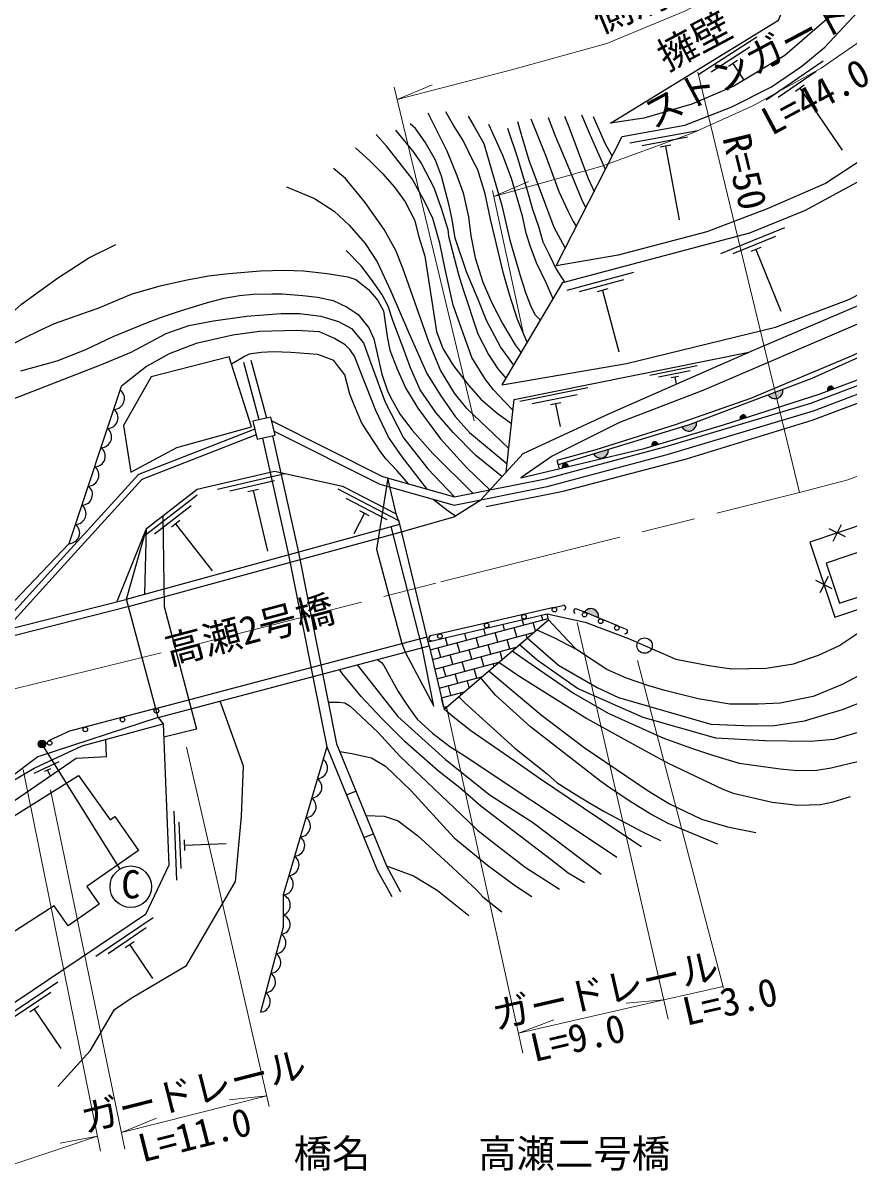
# Model space of a CAD drawing. Units: millimetres at full size, sheet at 1:1000; details may follow other scales. Extents: x 40000 to 680000, y 20000 to 380000.
# Drawn here: x 175245 to 228977, y 244432 to 319472 of the extents above; entities that cross this region are included whole.
import ezdxf
from ezdxf.enums import TextEntityAlignment as Align

# ---------------------------------------------------------------- set-up
doc = ezdxf.new("R2010")
doc.units = ezdxf.units.MM
doc.header["$LTSCALE"] = 1000
doc.linetypes.add('CHAIN', pattern=[18.5, 12, -1.5, 3.5, -1.5])
for name, color, linetype, lineweight in [('M-BGD', 7, 'Continuous', 25), ('M-BGD-EXST', 7, 'Continuous', 25), ('M-BMK', 2, 'CHAIN', 13), ('M-STR-HTXT', 7, 'Continuous', 13), ('M-STR-STR1', 1, 'Continuous', 25)]:
    doc.layers.add(name, color=color, linetype=linetype, lineweight=lineweight)
doc.layers.add('M-BMK-HTXT', color=7, linetype='Continuous')
doc.styles.add('ＭＳ ゴシック', font='')
doc.styles.get('ＭＳ ゴシック').set_extended_font_data('MS Gothic')

msp = doc.modelspace()

# ---------------------------------------------------------------- hatches: boundary and pattern name
at = {"layer": 'M-BGD'}
for points in [[(227615, 295529), (227990, 295672, 0.4608), (227719, 295820, 0.4608)], [(224669, 295614), (223742, 295265, 0.82183)], [(219064, 293470), (218117, 293180, 0.82183)], [(221909, 293674), (222292, 293797, 0.4608), (222029, 293959, 0.4608)], [(216552, 292049), (216168, 291934, -0.4608), (216293, 292216, -0.4608)], [(213328, 291712), (212380, 291421, 0.82183)], [(210730, 290607), (210339, 290514, -0.4608), (210480, 290789, -0.4608)], [(212685, 280754), (211769, 281130, -0.82183)]]:
    msp.add_hatch(color=256, dxfattribs=at).paths.add_polyline_path(points)
at = {"layer": 'M-BGD-EXST'}
msp.add_hatch(color=256, dxfattribs=at).paths.add_polyline_path([(176694, 272667, -1), (176255, 272427, -0.41421), (176355, 272767, -0.41421)])

# ---------------------------------------------------------------- linework, layer by layer
at = {"layer": 'M-BGD'}
for p, q in [((222992, 318564), (219214, 316118)), ((222525, 317904), (220007, 316274)), ((221723, 317027), (221135, 316647)), ((221429, 316837), (222129, 315756)), ((227305, 316988), (223590, 314450)), ((226855, 316317), (224378, 314625)), ((226075, 315421), (225497, 315026)), ((225786, 315224), (228538, 311195)), ((219154, 312466), (214728, 311651)), ((218471, 312035), (215520, 311492)), ((217394, 311532), (216706, 311405)), ((217050, 311469), (217934, 306670)), ((224792, 306134), (220616, 304457)), ((224208, 305576), (221424, 304459)), ((223253, 304869), (222603, 304609)), ((222928, 304739), (224546, 300709)), ((214964, 303233), (210615, 302075)), ((214316, 302750), (211417, 301978)), ((213282, 302164), (212606, 301984)), ((212944, 302074), (214009, 298076)), ((190612, 293645), (189607, 297386)), ((191098, 293757), (190089, 297515)), ((219113, 297151), (216025, 296532)), ((218640, 296842), (216581, 296429)), ((217892, 296478), (217411, 296382)), ((217651, 296430), (217745, 295961)), ((211982, 295721), (207570, 294837)), ((211305, 295280), (208364, 294690)), ((210237, 294760), (209550, 294622)), ((209894, 294691), (210188, 293220)), ((192274, 290140), (187892, 289114)), ((191612, 289677), (188691, 288993)), ((190561, 289122), (189879, 288963)), ((190220, 289043), (191142, 285107)), ((199730, 287060), (195737, 289135)), ((186580, 288739), (183025, 285981)), ((198926, 287140), (196264, 288523)), ((186172, 288042), (183801, 286203)), ((197457, 287565), (196765, 286234)), ((197767, 287404), (197146, 287726)), ((185447, 287100), (184894, 286671)), ((185170, 286886), (187555, 283811)), ((227960, 285754), (228493, 286828)), ((181981, 281972), (183270, 286565)), ((183176, 282300), (183270, 286565)), ((228764, 286024), (227690, 286557)), ((227894, 282648), (226820, 283181)), ((227623, 283451), (227090, 282377)), ((209784, 281436), (202334, 279715)), ((209784, 281436), (210368, 281572)), ((201607, 279197), (209335, 281029)), ((201733, 278668), (209405, 280724)), ((209051, 280629), (208967, 280942)), ((211832, 281104), (211277, 281332)), ((213931, 280241), (211832, 281104)), ((205342, 279635), (205229, 280056)), ((206578, 279966), (206475, 280351)), ((207362, 279513), (207197, 280132)), ((207815, 280297), (207721, 280647)), ((208581, 279911), (208433, 280463)), ((213931, 280241), (214486, 280013)), ((202334, 279715), (201750, 279580)), ((201879, 278044), (208461, 279808)), ((202869, 278972), (202737, 279465)), ((204106, 279303), (203983, 279760)), ((204890, 278851), (204724, 279469)), ((206126, 279182), (205960, 279800)), ((206910, 278730), (206744, 279348)), ((208042, 279449), (207980, 279679)), ((202025, 277421), (207334, 278843)), ((202417, 278188), (202251, 278807)), ((203653, 278520), (203487, 279138)), ((204437, 278067), (204271, 278685)), ((205673, 278398), (205508, 279017)), ((206425, 278066), (206292, 278564)), ((202171, 276797), (206207, 277879)), ((203201, 277736), (203035, 278354)), ((203984, 277283), (203819, 277901)), ((205221, 277615), (205055, 278233)), ((205886, 277604), (205839, 277780)), ((202317, 276174), (205080, 276914)), ((202748, 276952), (202582, 277570)), ((203532, 276499), (203366, 277118)), ((204768, 276831), (204603, 277449)), ((203079, 275716), (202914, 276334)), ((204269, 276221), (204150, 276665)), ((202463, 275550), (203952, 275950)), ((202627, 274932), (202474, 275503)), ((203730, 275759), (203698, 275881)), ((202609, 274927), (202825, 274985)), ((184036, 274271), (184368, 273860)), ((177576, 271386), (175947, 270622)), ((177028, 270930), (176648, 270752)), ((176838, 270841), (177009, 270476)), ((196290, 269232), (196902, 269482)), ((185056, 268186), (185234, 263690)), ((185385, 267449), (185504, 264451)), ((197426, 266454), (198038, 266704)), ((185731, 266312), (185758, 265612)), ((185745, 265962), (188454, 266069)), ((183717, 261239), (179987, 258721)), ((183263, 260571), (180776, 258892)), ((182477, 259679), (181897, 259287)), ((182187, 259483), (183673, 257282)), ((177506, 257047), (173776, 254530)), ((177052, 256379), (174565, 254701)), ((176267, 255487), (175687, 255095)), ((175977, 255291), (177710, 252722))]:
    msp.add_line(p, q, dxfattribs=at)
for points in [[(233502, 325766), (227723, 319875), (224810, 317361), (221478, 315366), (218763, 314198), (215631, 313280), (213473, 312946), (224400, 319659), (226733, 325107)], [(239860, 319723), (233904, 313668), (229913, 310635), (227460, 309026), (223650, 307391), (219723, 305879), (213967, 304356), (209926, 303676), (214226, 312082), (218303, 312833), (221306, 314000), (223937, 315311), (225913, 316661), (227402, 317913), (229586, 320222), (234299, 325008)], [(206410, 295924), (210363, 302584), (222527, 305825), (226157, 307296), (229982, 309374), (233155, 311508), (235595, 313479), (240737, 318890)], [(199868, 286366), (203279, 287342), (205023, 288439), (207787, 291456), (213409, 294052), (222778, 298175), (230454, 301447), (233482, 302979), (236432, 305171), (239662, 308123), (241555, 310332), (243371, 313051), (244596, 315249)], [(245282, 314603), (243708, 311852), (240679, 307988), (237010, 304359), (233720, 301906), (229694, 299933), (219465, 295546), (214044, 293473), (209679, 291281), (207627, 289868)], [(208053, 298692), (207409, 300182), (206895, 301798), (206502, 303177), (205666, 306710), (205311, 308353), (204828, 309913), (204538, 310490), (203885, 311827), (203282, 312776), (202742, 313700)], [(207171, 297206), (206317, 298408), (205393, 300122), (204851, 301484), (204085, 303274), (203367, 305482), (203160, 306676), (202969, 307608), (202465, 309496), (202072, 310558), (201407, 311729), (200774, 312602), (200429, 312922)], [(201575, 313635), (202807, 311162), (203473, 309546), (203875, 308432), (204220, 306866), (204373, 305628), (204662, 304198), (205152, 302615), (205762, 301226), (206429, 299917), (207264, 298528), (207650, 298014)], [(204199, 313403), (204594, 312744), (205214, 311627), (205697, 309984), (206391, 307596), (206921, 305342), (207627, 302899), (207952, 301867), (208300, 300977), (208572, 300478), (208910, 300136)], [(210525, 304845), (209789, 306173), (208177, 310537), (207688, 312131), (207428, 313042)], [(208291, 313237), (209238, 310873), (209703, 309576), (210111, 308517), (210690, 307242), (211042, 306551), (211240, 306244)], [(211867, 307469), (211634, 307875), (210719, 310154), (209877, 312117), (209420, 313300)], [(210474, 313404), (210752, 312727), (211699, 310156), (212022, 309360), (212404, 308519)], [(213132, 309943), (212161, 312145), (211596, 313478)], [(212341, 313388), (213119, 311613), (213575, 310808)], [(207118, 294284), (206568, 294842), (205856, 295608), (205342, 296264), (204441, 297714), (203226, 301111), (202702, 303446), (202352, 305152), (201914, 306743), (201414, 307798), (200563, 309326), (199713, 310413), (198910, 311439), (198226, 312216)], [(199474, 312510), (200673, 311058), (201175, 310309), (201974, 308779), (202439, 307423), (202876, 306034), (202916, 305598), (203575, 303112), (203846, 302188), (204842, 299237), (205536, 297897), (206142, 296973), (206662, 296348)], [(209736, 301528), (209289, 302572), (208658, 303872), (208242, 304964), (207969, 305801), (207737, 306895), (207480, 307801), (207028, 309346), (206453, 310854), (205968, 311951), (205556, 312876)], [(206759, 312639), (207415, 310704), (207639, 309970), (208059, 308511), (208389, 307365), (208796, 306175), (209069, 305230), (209481, 304402), (209934, 303452), (210476, 302614)], [(248522, 311552), (244413, 307705), (241501, 305322), (237886, 302643), (234400, 300368), (229229, 297838), (222572, 295037), (217669, 293319), (212504, 291685), (209981, 291000), (210059, 290710), (210119, 290462)], [(196863, 311344), (197807, 310512), (198633, 309687), (199411, 308784), (200096, 307840), (200719, 306658), (201003, 305562), (201389, 304310), (202144, 299387), (202563, 298290), (203241, 297169), (204223, 295896), (205030, 295001), (206085, 294086), (207022, 293404)], [(248765, 311323), (244345, 307127), (239311, 303268), (235566, 300767), (231583, 298600), (226562, 296327), (218586, 293323), (210052, 290708)], [(206845, 291786), (205864, 292710), (204119, 294393), (203321, 295379), (202414, 296882), (201639, 298713), (199951, 303512), (199487, 304668), (198729, 306035), (197508, 307782), (196226, 309360), (195451, 310001)], [(207627, 289868), (215661, 291782), (220825, 293329), (227049, 295314), (230394, 296586), (233050, 297755), (235217, 298776), (237503, 300055), (239827, 301609), (242163, 303279), (244360, 304990), (246927, 307154), (250022, 310139)], [(191427, 293578), (198641, 289951), (203305, 288633), (209227, 289811), (217004, 291886), (226505, 294742), (231823, 296749), (235180, 298253), (237883, 299847), (241021, 301901), (245066, 305036), (249426, 308953), (250298, 309880)], [(191581, 292911), (198450, 289458), (203283, 288092), (209346, 289298), (217148, 291380), (226674, 294243), (232024, 296262), (235422, 297784), (238161, 299400), (241327, 301472), (245403, 304632), (249794, 308576), (250681, 309519)], [(205378, 288007), (210392, 288995), (218418, 291108), (226581, 293624), (232662, 295894), (235845, 297421), (239117, 299294), (242156, 301526), (244851, 303580), (248533, 306838), (251021, 309199)], [(192382, 308804), (194200, 308043), (195475, 307220), (196471, 306324), (197506, 305115), (198286, 303930), (199174, 302030), (200325, 299348), (201522, 296668), (202429, 295206), (203361, 293860), (204292, 292827), (206735, 290773)], [(206410, 295924), (214516, 297313), (224202, 299684), (228968, 301488), (233458, 303775), (237440, 306092)], [(172023, 298383), (175136, 301171), (177476, 302874), (179526, 304196), (181277, 305063)], [(206405, 289948), (204710, 291332), (203234, 292817), (202104, 294129), (201085, 295596), (200443, 297030), (199970, 298336), (199312, 300119), (198998, 301035), (198578, 301829), (197919, 302773), (197247, 303666), (196259, 304663)], [(173519, 298051), (175262, 298946), (176391, 299499), (177292, 299907), (179431, 300668), (180135, 300925), (182349, 301844), (184260, 302389), (185913, 302753), (187308, 303026), (188642, 303162), (190696, 303344), (192273, 303390), (193501, 303344), (195033, 303178), (196366, 302964), (196898, 302775), (197727, 302128), (198327, 301407), (198692, 300731), (198935, 299067), (199110, 298176), (199559, 297005), (200116, 295733), (200920, 294402), (202401, 292411), (204129, 290492), (205623, 289094)], [(175090, 296847), (177457, 297488), (179319, 298216), (181103, 299066), (183236, 299935), (184253, 300339), (185489, 300751), (187249, 301290), (188325, 301559), (189327, 301730), (190224, 301827), (191435, 301850), (192093, 301857), (193437, 301741), (194395, 301629), (195428, 301404), (196326, 300985), (197038, 300507), (197750, 299630), (198057, 298912), (198590, 296625), (198987, 295471), (199264, 294932), (199788, 293988), (200553, 292969), (201909, 291455), (204500, 288871)], [(258936, 301746), (256657, 299652), (254569, 297644), (252668, 295805), (250788, 293853), (248516, 291395), (246945, 289473), (244993, 287044), (242937, 284473), (240478, 281682), (237223, 278294), (235054, 276330), (233027, 274873), (230961, 273788), (230238, 273489), (227986, 272849), (226478, 272705), (223513, 272745), (220319, 272917), (215599, 274262), (211310, 276150), (208701, 278011), (207532, 279013)], [(169664, 293033), (170348, 293426), (175065, 295192), (180345, 297240), (182270, 298041), (184563, 299259), (186033, 299793), (187625, 300092), (189783, 300385), (192041, 300560), (193231, 300570), (194612, 300398), (195776, 300054), (196603, 299586), (197396, 298655), (197967, 297088), (198803, 294788), (199990, 292472), (201588, 290463), (203305, 288633)], [(181938, 281938), (170014, 278910), (166410, 278397), (163956, 278218), (160001, 278313), (155073, 278872), (151296, 279803), (144574, 282437), (137768, 285362), (133015, 287251), (116278, 294334), (112466, 295522), (109336, 296277), (105838, 296846), (101459, 297339), (96790, 297569), (89066, 298072), (80756, 298515), (72869, 298911), (69746, 299169), (66368, 299695)], [(201536, 289133), (199900, 291244), (199030, 292525), (198192, 294245), (197264, 296614), (196815, 297786), (196499, 298235), (196204, 298529), (195498, 298940), (194534, 299367), (193048, 299470), (190621, 299390), (188899, 299162), (186514, 298610), (184756, 297934), (183279, 297111), (181660, 295831)], [(182056, 281474), (170107, 278440), (166462, 277921), (163967, 277739), (159968, 277835), (154989, 278399), (151150, 279345), (144392, 281993), (137584, 284919), (132833, 286808), (116113, 293883), (112339, 295060), (109241, 295807), (105772, 296372), (101420, 296861), (96763, 297090), (89038, 297594), (80731, 298036), (72837, 298432), (69689, 298693), (66294, 299222)], [(200343, 289470), (199552, 290359), (198869, 291087), (198516, 291552), (197291, 293420), (196811, 294559), (196496, 295324), (196170, 296574), (195790, 297078), (195460, 297498), (194424, 297903), (192668, 298038), (191536, 298063), (190746, 298033), (189964, 297913), (189693, 297792), (188814, 297272)], [(206677, 290245), (207193, 294978), (222474, 298042)], [(172431, 279524), (178247, 285593), (181660, 295831)], [(190319, 293041), (182746, 290082), (177650, 284490), (172798, 279123)], [(190405, 292667), (182967, 289761), (177931, 284235), (173461, 279291)], [(190832, 292464), (192514, 284865), (195010, 272366), (198289, 264343), (199227, 262614)], [(191478, 292607), (193161, 285001), (195645, 272557), (198887, 264627), (199808, 262929)], [(208042, 279449), (210081, 277677), (212588, 276221), (213994, 275566), (220000, 273836), (222650, 273736), (224139, 273758), (226090, 274054), (228551, 274793), (230096, 275402), (231937, 276407), (234042, 277889), (235202, 278636), (236694, 279859), (237905, 280943), (239981, 283129), (242199, 285631), (244300, 288117), (246496, 290864), (247772, 292476)], [(181338, 281786), (183270, 286565), (186568, 289124), (191614, 290305), (196020, 289339), (199518, 287521)], [(199750, 286852), (199518, 287521), (198973, 289857), (198249, 285238), (199878, 279088), (200109, 278528)], [(201927, 288475), (202423, 288082), (202903, 287730), (203380, 287406)], [(239863, 288192), (238700, 286207), (237301, 283820), (236076, 282213), (234370, 280249), (231451, 278077), (230011, 277203), (228546, 276417), (226645, 275641), (224510, 275215), (223071, 275138), (221237, 275144), (219175, 275487), (217010, 276039), (215902, 276364), (214504, 276832), (213222, 277402), (211247, 278695), (209836, 279425), (208655, 279974)], [(184334, 287391), (184431, 281487), (186538, 273511), (184402, 273001)], [(209335, 281029), (211806, 280485), (214634, 279412), (217705, 278062), (219870, 277650), (221338, 277437), (223588, 277482), (225381, 277775), (226993, 278330), (228330, 278931), (230211, 280188), (233678, 283530)], [(201669, 278941), (202633, 274821), (209426, 280634), (209335, 281029)], [(211247, 278695), (210719, 279253), (209426, 280634)], [(200109, 278528), (201966, 275010), (201208, 278819)], [(207065, 278613), (208835, 277368), (211055, 275863), (213306, 274557), (216865, 272948), (218729, 272266), (220100, 271819), (221845, 271290), (224508, 270930), (225635, 270824), (226891, 270834), (227821, 271000), (229628, 271436)], [(196974, 277698), (199638, 274334), (202723, 271549), (205641, 269210), (208389, 267462), (212849, 264075)], [(198300, 278049), (198568, 277851), (198723, 277654), (199641, 275964), (200010, 275398), (200439, 274789), (200886, 274170), (201881, 273243), (203015, 272393), (203941, 271802), (212675, 265986), (213872, 265184)], [(206207, 277879), (207503, 276988), (211915, 274212), (214113, 272997), (215946, 271986), (217224, 271299), (220782, 269606), (221445, 269337), (223988, 268755), (225654, 268576), (227122, 268612), (227961, 268779), (229074, 269120)], [(211767, 263512), (210711, 264133), (209603, 265009), (205023, 268498), (203657, 269692), (202280, 270781), (200110, 272699), (198589, 274215), (197883, 274951), (197246, 275631), (196023, 277109), (195825, 277394)], [(205545, 277313), (208946, 274441), (211754, 272327), (215922, 269505), (217311, 268649), (219394, 267661), (221086, 267153), (222918, 266780)], [(220443, 266028), (217224, 267373), (216044, 268006), (214669, 268852), (213290, 269773), (212840, 270108), (208255, 273659), (205988, 275731), (205019, 276863)], [(203582, 275632), (203996, 275233), (207248, 272275), (209349, 270614), (210003, 270010), (211158, 269288), (212046, 268750), (213105, 268141), (215536, 266831), (216726, 266261)], [(183881, 274851), (178273, 273386), (176906, 272748)], [(177499, 250260), (179604, 252581), (181187, 255272), (182284, 255998), (185874, 258124), (189063, 263607), (189446, 267842), (189576, 271094), (188064, 275338)], [(195105, 275262), (195804, 275280), (196185, 275229), (196524, 275000), (198329, 273325), (199789, 271730), (203747, 267959), (204821, 266928), (206194, 265860), (207915, 264540), (210149, 263096)], [(215482, 265858), (212639, 267732), (208912, 270256), (207169, 271483), (204381, 273400), (203123, 274398), (202633, 274821)], [(184036, 274271), (176206, 271714), (172316, 268815)], [(161207, 263254), (163270, 263486), (175971, 270968), (179099, 272434), (184368, 273860), (184733, 264657), (183214, 261458), (173782, 255092), (168510, 257298), (166655, 259249), (163564, 260707)], [(163588, 262591), (168385, 264543), (178691, 271633), (180682, 271730), (180633, 272849)], [(195010, 272366), (192170, 262719), (192170, 260624), (190691, 255086)], [(195846, 272067), (196645, 271934), (197913, 271649), (198821, 271112), (200485, 269500), (203293, 266440), (205472, 264664), (207290, 263310), (208346, 262615)], [(197553, 267889), (198746, 267858), (199648, 267543), (200914, 266594), (202897, 264763), (204763, 263031), (205165, 262606), (206389, 261629)], [(198887, 264627), (200641, 263966), (202192, 263027), (204253, 261379)]]:
    msp.add_lwpolyline(points, dxfattribs=at)
for points in [[(182261, 290246), (185245, 291847), (190108, 293196), (188662, 297753), (183577, 296447), (181771, 293272)], [(190472, 292381), (191641, 292651), (191371, 293820), (190201, 293550)], [(228069, 280799), (231947, 282106), (230302, 286990), (226424, 285683)], [(228366, 281704), (231194, 282657), (230315, 285265), (227487, 284312)], [(167197, 263217), (178851, 270506), (180919, 267619), (181213, 267830), (182752, 265610), (179383, 263274), (180188, 262114), (178169, 260714), (177273, 262008), (170672, 257780)]]:
    msp.add_lwpolyline(points, close=True, dxfattribs=at)
for centre, radius in [((209817, 281290), 150), ((207838, 280832), 150), ((211775, 280966), 150), ((212825, 280534), 150), ((205403, 280268), 150), ((213874, 280103), 150), ((202368, 279569), 150), ((215683, 278951), 500), ((183919, 274706), 150), ((181716, 274130), 150), ((179297, 273499), 150), ((176970, 272613), 150)]:
    msp.add_circle(centre, radius, dxfattribs=at)
for centre, radius, start, end in [((227791, 295630), 203, 11.85409, 209.77747), ((181141, 295029), 700, 271.56215, 51.56215), ((224171, 295531), 505, 211.80443, 9.46262), ((180725, 293781), 700, 271.56215, 51.56215), ((218562, 293418), 505, 208.20908, 5.86727), ((222091, 293766), 203, 8.73044, 206.65383), ((180309, 292533), 700, 271.56215, 51.56215), ((216351, 292022), 203, 7.71198, 205.63537), ((179892, 291285), 700, 271.56215, 51.56215), ((212825, 291660), 505, 208.20908, 5.86727), ((179476, 290037), 700, 271.56215, 51.56215), ((210527, 290591), 203, 4.43664, 202.36003), ((179060, 288789), 700, 271.56215, 51.56215), ((178644, 287541), 700, 271.56215, 51.56215), ((178228, 286292), 700, 271.56215, 51.56215), ((210402, 281426), 150, 283.03705, 103.03705), ((211220, 281194), 150, 67.65029, 247.65029), ((212190, 280852), 505, 348.82119, 146.47938), ((214429, 279874), 150, 247.65029, 67.65029), ((201784, 279434), 150, 103.03705, 283.03705), ((194355, 270990), 700, 273.59951, 53.59951), ((193984, 269728), 700, 273.59951, 53.59951), ((193612, 268465), 700, 273.59951, 53.59951), ((193241, 267203), 700, 273.59951, 53.59951), ((192869, 265941), 700, 273.59951, 53.59951), ((192498, 264679), 700, 273.59951, 53.59951), ((192126, 263417), 700, 273.59951, 53.59951), ((191931, 262061), 700, 290, 70), ((191999, 260797), 629, 274.56299, 74.21764), ((191648, 259596), 700, 275.04807, 55.04807), ((191309, 258325), 700, 275.04807, 55.04807), ((190969, 257054), 700, 275.04807, 55.04807), ((190630, 255783), 700, 275.04807, 55.04807)]:
    msp.add_arc(centre, radius, start, end, dxfattribs=at)
at = {"layer": 'M-BGD-EXST'}
msp.add_line((176474, 272547), (181539, 264407), dxfattribs=at)
for centre, radius in [((176474, 272547), 250), ((182252, 263260), 1350)]:
    msp.add_circle(centre, radius, dxfattribs=at)
at = {"layer": 'M-BMK'}
msp.add_lwpolyline([(172581, 275626), (185637, 278814), (202427, 283093), (225768, 288919), (228910, 289744), (232234, 291016), (236163, 292837), (239004, 294397), (241579, 296088), (245413, 298969), (248141, 301649), (250012, 303620), (253377, 306981)], dxfattribs=at)
at = {"layer": 'M-STR-HTXT'}
for p, q in [((225768, 288919), (219137, 316270)), ((204599, 293581), (199395, 315304)), ((199587, 314502), (201855, 315442)), ((205876, 308179), (208122, 309170)), ((207819, 299140), (205793, 308566)), ((211303, 280455), (217217, 254643)), ((215222, 277989), (220816, 256654)), ((202784, 274957), (207771, 252433)), ((185876, 272343), (191260, 248963)), ((175261, 270882), (180278, 246036)), ((177026, 269565), (181875, 246181)), ((216932, 255889), (220785, 256772)), ((207485, 253725), (216932, 255889)), ((216932, 255889), (214486, 255679)), ((207485, 253725), (209778, 254601)), ((181651, 247260), (191101, 249655)), ((191101, 249655), (188660, 249389)), ((181651, 247260), (183924, 248188)), ((180078, 247027), (177667, 246567))]:
    msp.add_line(p, q, dxfattribs=at)
for points in [[(230493, 328625), (226176, 325176), (221567, 322055), (218339, 320270), (213220, 318146), (207019, 316427), (199587, 314502)], [(205876, 308179), (212906, 310168), (218779, 312312), (222723, 314081), (227181, 316534), (230049, 318541), (232046, 320228), (235603, 323769)], [(115244, 254649), (119016, 253094), (133149, 247847), (140104, 245302), (143642, 244216), (146811, 243566), (150755, 242962), (155159, 242608), (159621, 242598), (164081, 242971), (169211, 243689), (173577, 244857), (178286, 246417), (180078, 247027)]]:
    msp.add_lwpolyline(points, dxfattribs=at)
at = {"layer": 'M-STR-STR1'}
for p, q in [((181981, 281972), (199750, 286852)), ((181981, 281972), (199750, 286852)), ((201208, 278819), (199186, 286697)), ((201208, 278819), (199186, 286697)), ((201669, 278941), (199750, 286852)), ((201669, 278941), (199750, 286852)), ((182110, 281488), (199868, 286366)), ((182110, 281488), (199868, 286366)), ((184036, 274271), (181981, 281972)), ((184036, 274271), (181981, 281972)), ((183881, 274851), (201527, 279525)), ((183881, 274851), (201527, 279525)), ((184036, 274271), (201669, 278941)), ((184036, 274271), (201669, 278941))]:
    msp.add_line(p, q, dxfattribs=at)

# ---------------------------------------------------------------- texts
at = {"layer": 'M-BGD-EXST', "style": 'ＭＳ ゴシック'}
msp.add_text('C', height=1833, rotation=358.508, dxfattribs=at).set_placement((181597, 261968), align=Align.BOTTOM_LEFT)
at = {"layer": 'M-BMK-HTXT', "style": 'ＭＳ ゴシック'}
msp.add_text('高瀬2号橋', height=1833, rotation=14.821, dxfattribs=at).set_placement((184923, 277139), align=Align.BOTTOM_LEFT)
at = {"layer": 'M-STR-HTXT', "style": 'ＭＳ ゴシック'}
for s, rotation, p in [('側溝', 22.537, (213008, 318265)), ('ストンガード', 28.108, (216494, 312053)), ('擁壁', 28.108, (217414, 315847)), ('L=44.0', 28.108, (224198, 311631)), ('R=50', 283.629, (220202, 311874)), ('ガードレール', 12.905, (206133, 253415)), ('L=3.0', 12.905, (218528, 253668)), ('L=9.0', 12.905, (208624, 251307)), ('ガードレール', 14.224, (179414, 246693)), ('L=11.0', 14.224, (183151, 244776))]:
    msp.add_text(s, height=1833, rotation=rotation, dxfattribs=at).set_placement(p, align=Align.BOTTOM_LEFT)
for s, p in [('橋名', (192846, 244430)), ('高瀬二号橋', (204846, 244430))]:
    msp.add_text(s, height=1833, dxfattribs=at).set_placement(p, align=Align.BOTTOM_LEFT)

doc.saveas('drawing.dxf')
